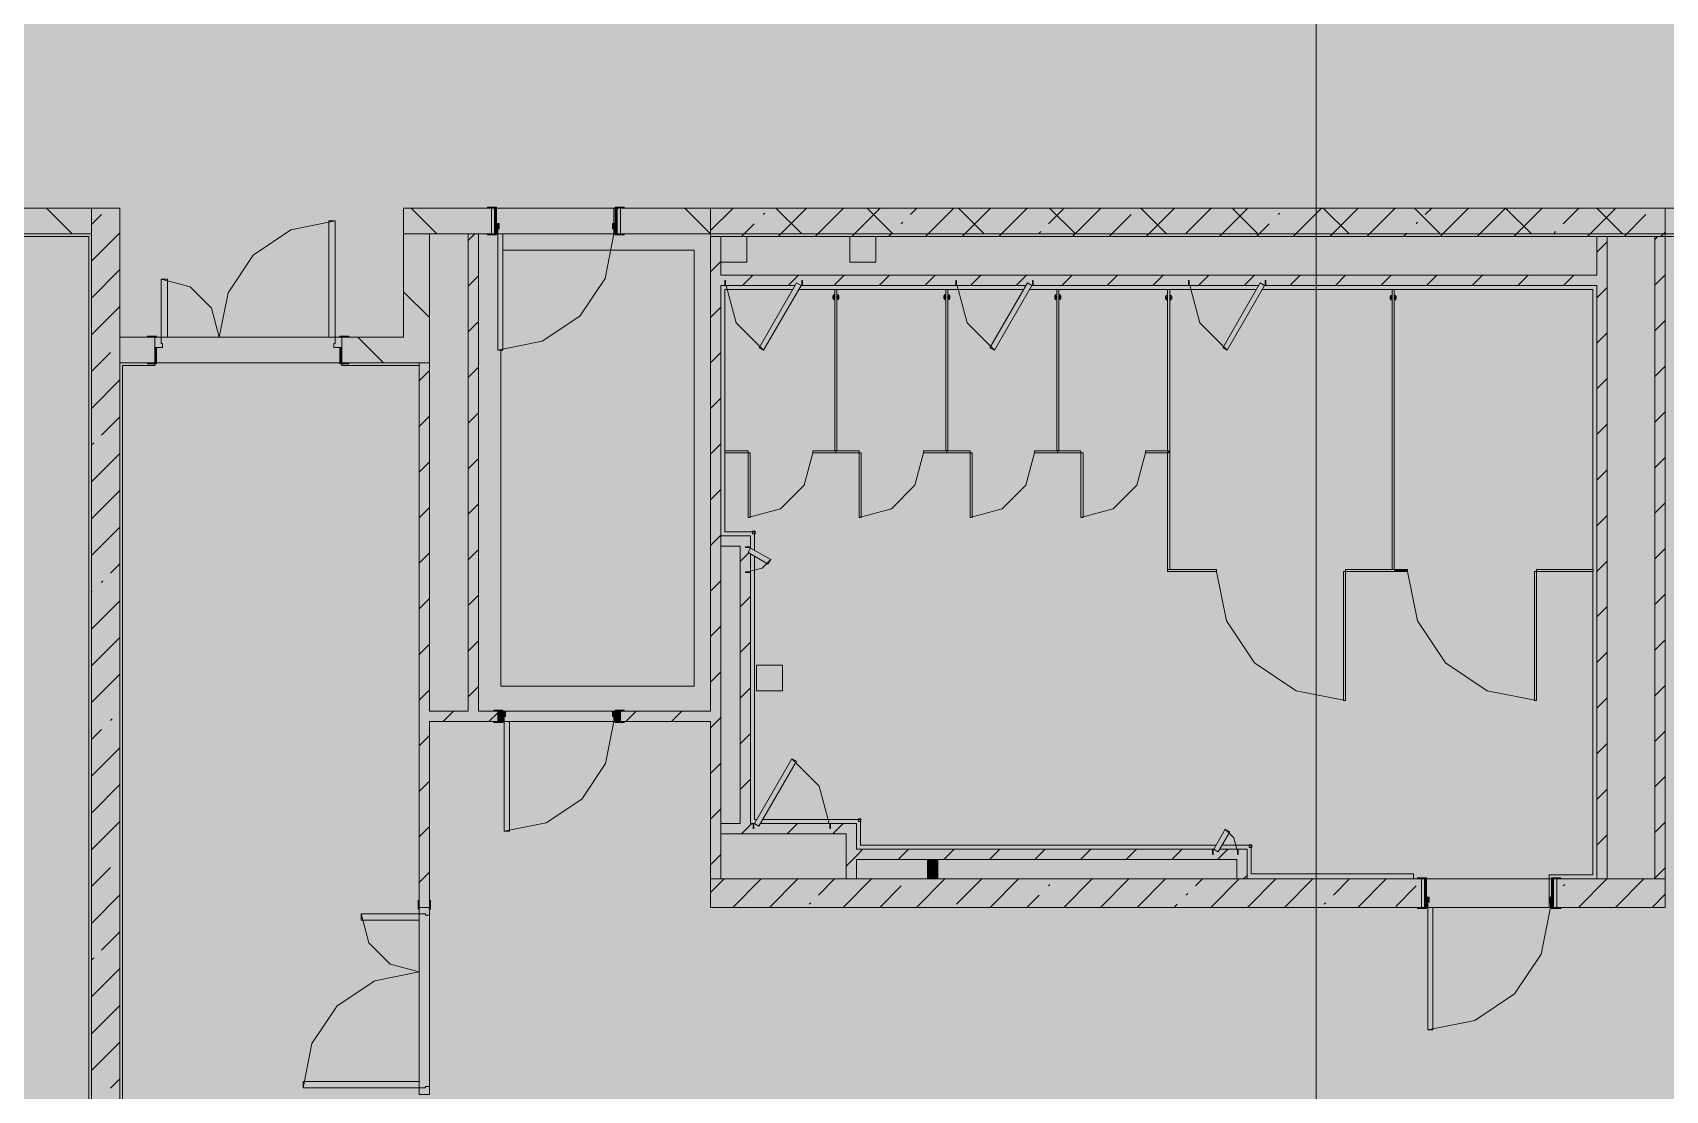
# Model space of a CAD drawing. Header units: millimetres. Extents: x -3817 to 677485, y -22715 to 103890.
# Drawn here: x 29774.9 to 29874.6, y 232.8 to 297.3 of the extents above; entities that cross this region are included whole.
import ezdxf

# ---------------------------------------------------------------- set-up
doc = ezdxf.new("R2010")
doc.units = ezdxf.units.MM
doc.layers.add('PDF _Геометрия', color=7, linetype='Continuous', true_color=0x1d1d1d)
doc.layers.add('PDF _Сплошная заливка', color=7, linetype='Continuous', true_color=0xffffff)

msp = doc.modelspace()

# ---------------------------------------------------------------- hatches: boundary and pattern name
at = {"layer": 'PDF _Сплошная заливка', "true_color": 0xd9d9d9, "transparency": 33554559}
for points in [[(29921.04, 201.109), (29921.04, 372.26), (29669.868, 372.325), (29669.868, 418.715), (29600.87, 418.715), (29600.87, 283.518), (29637.404, 283.518), (29637.404, 201.109), (29911.289, 201.109)], [(29778.502, 222.037), (29780.234, 222.037), (29780.234, 286.602), (29778.502, 286.602), (29778.502, 222.646)], [(29852.565, 284.87), (29874.561, 284.87), (29874.561, 286.602), (29816.296, 286.602), (29816.296, 284.87), (29837.884, 284.87)], [(29870.388, 245.659), (29871.018, 245.659), (29871.018, 284.87), (29870.388, 284.87), (29870.388, 249.06)], [(29833.345, 281.878), (29835.538, 281.878), (29835.629, 282.035), (29835.98, 281.878), (29849.781, 281.932), (29849.841, 282.035), (29850.192, 281.878), (29870.388, 281.878), (29870.388, 282.508), (29816.926, 282.508), (29816.926, 281.878), (29821.452, 281.878), (29821.543, 282.035), (29821.894, 281.878), (29831.256, 281.878)], [(29818.107, 265.973), (29818.737, 265.973), (29818.737, 266.603), (29816.926, 266.603), (29816.926, 265.973)], [(29818.107, 249.044), (29818.737, 249.06), (29818.737, 265.491), (29818.579, 265.582), (29818.737, 265.973), (29818.107, 265.973), (29818.107, 249.06)], [(29823.618, 248.414), (29824.563, 248.414), (29824.563, 249.044), (29819.337, 249.044), (29819.246, 248.887), (29818.894, 249.044), (29816.926, 249.044), (29816.926, 248.414), (29823.203, 248.414)], [(29824.563, 245.659), (29825.193, 245.659), (29825.193, 249.044), (29824.563, 249.044), (29824.563, 248.414)], [(29837.884, 246.84), (29848.421, 246.84), (29848.421, 247.469), (29847.367, 247.469), (29847.276, 247.312), (29847.003, 247.469), (29825.193, 247.469), (29825.193, 246.84)]]:
    msp.add_hatch(color=254, dxfattribs=at).paths.add_polyline_path(points)
h = msp.add_hatch(color=254, dxfattribs=at)
h.paths.add_polyline_path([(29764.479, 285.027), (29778.502, 285.027), (29778.502, 286.602), (29762.479, 286.602), (29762.479, 285.027)], flags=0)
h.paths.add_polyline_path([(29749.798, 285.027), (29751.062, 285.027), (29751.062, 286.602), (29735.039, 286.602), (29735.117, 285.027)], flags=0)
h.paths.add_polyline_path([(29662.6, 285.027), (29663.388, 285.027), (29663.388, 286.602), (29658.034, 286.602), (29658.034, 285.027), (29661.97, 285.027)], flags=0)
h.paths.add_polyline_path([(29671.262, 285.027), (29676.773, 285.027), (29676.773, 286.602), (29671.262, 286.602)], flags=0)
h = msp.add_hatch(color=254, dxfattribs=at)
h.paths.add_polyline_path([(29889.364, 285.027), (29889.364, 286.602), (29810.784, 286.602), (29810.784, 285.027), (29881.927, 285.027)], flags=0)
h.paths.add_polyline_path([(29797.556, 285.027), (29802.91, 285.027), (29802.91, 286.602), (29797.556, 286.602), (29797.556, 285.252)], flags=0)
at = {"layer": 'PDF _Сплошная заливка', "true_color": 0xcdcdcd, "transparency": 33554559}
for points in [[(29792.989, 278.728), (29793.383, 278.728), (29793.383, 285.815), (29792.989, 285.815), (29792.989, 284.279)], [(29860.074, 236.446), (29860.389, 236.446), (29860.389, 243.926), (29860.074, 243.926), (29860.074, 240.255)]]:
    msp.add_hatch(color=254, dxfattribs=at).paths.add_polyline_path(points)
at = {"layer": 'PDF _Сплошная заливка', "true_color": 0xd9d9d9, "transparency": 33554559}
h = msp.add_hatch(color=254, dxfattribs=at)
h.paths.add_polyline_path([(29799.131, 277.153), (29799.131, 278.728), (29793.777, 278.728), (29793.841, 277.153), (29798.501, 277.153)], flags=0)
h.paths.add_polyline_path([(29780.234, 277.153), (29782.36, 277.153), (29782.36, 278.728), (29780.234, 278.728), (29780.234, 278.098)], flags=0)
at = {"layer": 'PDF _Сплошная заливка', "true_color": 0xcdcdcd, "transparency": 33554559}
h = msp.add_hatch(color=254, dxfattribs=at)
h.paths.add_polyline_path([(29793.777, 278.098), (29793.777, 278.728), (29793.383, 278.728), (29793.304, 278.098)], flags=0)
h.paths.add_polyline_path([(29782.832, 278.098), (29782.754, 278.335), (29782.754, 278.728), (29782.36, 278.728), (29782.36, 278.098)], flags=0)
at = {"layer": 'PDF _Сплошная заливка', "true_color": 0xd9d9d9, "transparency": 33554559}
h = msp.add_hatch(color=254, dxfattribs=at)
h.paths.add_polyline_path([(29799.131, 203.928), (29799.131, 232.509), (29798.501, 232.509), (29798.501, 203.928)], flags=0)
h.paths.add_polyline_path([(29798.895, 243.926), (29799.131, 243.926), (29799.131, 277.153), (29798.501, 277.153), (29798.501, 243.926)], flags=0)
h = msp.add_hatch(color=254, dxfattribs=at)
h.paths.add_polyline_path([(29803.068, 255.264), (29803.304, 255.264), (29803.304, 255.894), (29799.131, 255.894), (29799.131, 255.264)], flags=0)
h.paths.add_polyline_path([(29810.784, 255.264), (29816.296, 255.264), (29816.296, 255.894), (29810.784, 255.894)], flags=0)
h = msp.add_hatch(color=254, dxfattribs=at)
h.paths.add_polyline_path([(29859.68, 243.926), (29859.68, 245.659), (29816.296, 245.659), (29816.296, 243.926), (29859.444, 243.926)], flags=0)
h.paths.add_polyline_path([(29874.561, 243.926), (29874.561, 245.659), (29867.947, 245.659), (29867.947, 243.926), (29868.184, 243.926)], flags=0)
at = {"layer": 'PDF _Сплошная заливка', "true_color": 0xcdcdcd, "transparency": 33554559}
h = msp.add_hatch(color=254, dxfattribs=at)
h.paths.add_polyline_path([(29798.501, 232.509), (29799.131, 232.509), (29799.131, 232.982), (29798.895, 232.903), (29798.501, 232.903)], flags=0)
h.paths.add_polyline_path([(29799.131, 243.454), (29799.131, 243.926), (29798.501, 243.926), (29798.501, 243.533), (29798.895, 243.533)], flags=0)

# ---------------------------------------------------------------- linework, layer by layer
at = {"layer": 'PDF _Геометрия', "color": 253, "lineweight": 9, "true_color": 0xaaaaaa}
msp.add_lwpolyline([(29853.263, 5.091), (29853.263, 2505.091), (29853.263, 4338.506)], dxfattribs=at)
at = {"layer": 'PDF _Геометрия', "color": 9, "lineweight": 9, "true_color": 0xb7b7b7}
for points in [[(29811.02, 286.602), (29889.199, 286.602), (29889.199, 288.177), (29889.199, 286.602)], [(29762.475, 286.602), (29780.234, 286.602), (29780.234, 278.728), (29781.927, 278.728)], [(29797.556, 278.728), (29797.556, 286.602), (29802.674, 286.602)], [(29810.39, 285.657), (29810.39, 286.602), (29803.225, 286.602), (29810.469, 286.602)], [(29762.479, 284.87), (29778.344, 284.87), (29778.344, 204.321), (29778.344, 284.87), (29762.479, 284.87), (29762.479, 285.372)], [(29793.383, 285.815), (29790.671, 285.275), (29788.372, 283.739), (29786.836, 281.44), (29786.297, 278.728), (29785.822, 280.5), (29784.525, 281.797), (29782.754, 282.271)], [(29803.304, 277.941), (29806.016, 278.48), (29808.315, 280.016), (29809.851, 282.315), (29810.39, 285.027), (29810.39, 285.342)], [(29903.301, 285.372), (29903.301, 284.87), (29874.561, 284.87), (29874.561, 243.926), (29868.184, 243.926)], [(29802.123, 285.027), (29802.123, 255.894)], [(29811.02, 255.894), (29816.296, 255.894), (29816.296, 285.027), (29811.02, 285.027)], [(29874.561, 284.87), (29889.364, 284.87)], [(29817.248, 281.878), (29817.86, 279.594), (29819.532, 277.923)], [(29831.335, 281.878), (29831.946, 279.594), (29833.618, 277.923)], [(29845.547, 281.878), (29846.159, 279.594), (29847.83, 277.923)], [(29782.36, 277.09), (29782.36, 276.996), (29780.391, 276.996), (29780.391, 204.479), (29785.746, 204.479), (29785.746, 204.321), (29785.746, 204.479), (29780.391, 204.479), (29780.391, 276.996), (29782.36, 276.996)], [(29798.501, 244.359), (29798.438, 244.359), (29798.438, 243.808), (29798.501, 243.808), (29798.501, 244.359), (29798.501, 276.996), (29798.344, 276.996), (29793.777, 276.996), (29793.777, 277.09)], [(29793.841, 276.996), (29798.501, 276.996)], [(29818.737, 264.437), (29819.445, 264.627), (29819.964, 265.146)], [(29867.633, 243.926), (29860.389, 243.926), (29867.475, 243.926), (29867.475, 245.903), (29870.144, 245.903), (29870.144, 264.422), (29870.144, 245.903), (29867.475, 245.903), (29867.475, 245.659)], [(29803.068, 255.264), (29799.131, 255.264), (29799.131, 244.359), (29799.131, 243.808), (29799.194, 243.808), (29799.194, 244.359), (29799.131, 244.359)], [(29810.39, 255.264), (29809.881, 252.703), (29808.43, 250.532), (29806.259, 249.081), (29803.698, 248.572)], [(29859.208, 243.926), (29859.444, 243.926), (29816.296, 243.926), (29816.296, 255.264), (29811.02, 255.264)], [(29823.54, 249.044), (29822.928, 251.328), (29821.256, 252.999)], [(29848.421, 247.469), (29848.231, 248.178), (29847.712, 248.697)], [(29798.501, 239.989), (29796.73, 240.464), (29795.433, 241.761), (29794.958, 243.533)], [(29867.554, 243.926), (29866.984, 241.064), (29865.363, 238.637), (29862.936, 237.016), (29860.074, 236.446)], [(29798.501, 239.989), (29795.789, 239.45), (29793.49, 237.914), (29791.954, 235.615), (29791.415, 232.903)]]:
    msp.add_lwpolyline(points, dxfattribs=at)
at = {"layer": 'PDF _Геометрия', "color": 8, "lineweight": 9, "true_color": 0x737373}
for points in [[(29889.364, 287.744), (29889.364, 286.602), (29821.894, 286.602), (29817.17, 286.602), (29811.02, 286.602)], [(29811.02, 285.027), (29817.17, 285.027), (29821.894, 285.027), (29889.364, 285.027), (29889.364, 284.87), (29891.096, 284.87), (29891.096, 287.744)], [(29777.319, 285.027), (29775.744, 286.602)], [(29778.502, 285.027), (29778.502, 286.602)], [(29778.502, 285.604), (29779.103, 286.205)], [(29803.068, 255.894), (29802.123, 255.894), (29802.123, 285.027), (29801.493, 285.027), (29797.556, 285.027), (29797.556, 286.602), (29802.674, 286.602)], [(29799.589, 285.027), (29798.014, 286.602)], [(29802.91, 285.027), (29802.91, 286.602)], [(29803.225, 286.602), (29810.469, 286.602)], [(29810.784, 286.602), (29810.784, 285.027)], [(29816.296, 284.87), (29816.296, 286.602), (29817.17, 286.602), (29821.894, 286.602), (29874.561, 286.602), (29874.561, 284.87), (29821.894, 284.87), (29817.17, 284.87), (29816.926, 284.87), (29816.296, 284.87), (29816.296, 255.894), (29811.02, 255.894)], [(29816.292, 285.027), (29814.717, 286.602)], [(29816.296, 285.233), (29817.664, 286.602)], [(29819.512, 286.205), (29819.606, 286.298)], [(29821.859, 285.027), (29820.284, 286.602)], [(29820.422, 284.87), (29822.154, 286.602)], [(29822.667, 284.87), (29824.399, 286.602)], [(29824.912, 284.87), (29826.644, 286.602)], [(29827.427, 285.027), (29825.852, 286.602)], [(29828.492, 286.205), (29828.889, 286.602)], [(29829.402, 284.87), (29831.134, 286.602)], [(29832.994, 285.027), (29831.42, 286.602)], [(29831.647, 284.87), (29833.379, 286.602)], [(29833.892, 284.87), (29835.624, 286.602)], [(29836.911, 285.644), (29837.869, 286.602)], [(29838.562, 285.027), (29836.987, 286.602)], [(29838.382, 284.87), (29840.114, 286.602)], [(29840.627, 284.87), (29841.962, 286.205)], [(29844.129, 285.027), (29842.555, 286.602)], [(29842.872, 284.87), (29844.604, 286.602)], [(29845.33, 285.082), (29846.849, 286.602)], [(29847.362, 284.87), (29849.094, 286.602)], [(29849.697, 285.027), (29848.122, 286.602)], [(29850.942, 286.205), (29851.035, 286.298)], [(29851.852, 284.87), (29853.584, 286.602)], [(29855.265, 285.027), (29853.69, 286.602)], [(29854.097, 284.87), (29855.829, 286.602)], [(29856.342, 284.87), (29858.074, 286.602)], [(29860.832, 285.027), (29859.257, 286.602)], [(29859.922, 286.205), (29860.319, 286.602)], [(29860.832, 284.87), (29862.564, 286.602)], [(29863.077, 284.87), (29864.809, 286.602)], [(29866.4, 285.027), (29864.825, 286.602)], [(29865.322, 284.87), (29867.054, 286.602)], [(29868.341, 285.644), (29869.299, 286.602)], [(29869.812, 284.87), (29871.544, 286.602)], [(29871.967, 285.027), (29870.393, 286.602)], [(29872.057, 284.87), (29873.392, 286.205)], [(29778.502, 283.359), (29780.234, 285.091)], [(29818.177, 284.87), (29818.951, 285.644)], [(29827.157, 284.87), (29827.37, 285.082)], [(29827.931, 285.644), (29828.024, 285.737)], [(29836.35, 285.082), (29836.443, 285.176)], [(29849.607, 284.87), (29850.381, 285.644)], [(29858.587, 284.87), (29858.8, 285.082)], [(29859.361, 285.644), (29859.454, 285.737)], [(29867.779, 285.082), (29867.873, 285.176)], [(29874.302, 284.87), (29874.561, 285.129)], [(29801.493, 285.027), (29801.493, 255.894), (29799.131, 255.894), (29799.131, 277.153), (29799.131, 278.728), (29799.131, 285.027), (29797.556, 285.027), (29797.556, 278.728), (29793.841, 278.728)], [(29801.493, 284.617), (29801.903, 285.027)], [(29802.123, 285.027), (29802.674, 285.027)], [(29810.469, 285.027), (29803.304, 285.027)], [(29850.192, 281.878), (29870.388, 281.878), (29870.388, 245.659), (29871.018, 245.659), (29871.018, 284.87), (29870.388, 284.87), (29870.388, 282.508), (29850.192, 282.508), (29845.468, 282.508), (29835.98, 282.508), (29831.256, 282.508), (29821.894, 282.508), (29817.17, 282.508), (29816.926, 282.508), (29816.926, 284.87), (29816.926, 283.295)], [(29818.5, 284.87), (29817.17, 284.87)], [(29826.374, 284.87), (29824.799, 284.87)], [(29870.388, 283.918), (29871.018, 284.548)], [(29873.932, 284.677), (29874.124, 284.87)], [(29803.489, 277.941), (29803.489, 257.42), (29815.3, 257.42), (29815.3, 284.033), (29803.619, 284.033)], [(29816.296, 282.717), (29816.926, 283.347)], [(29778.541, 281.154), (29780.234, 282.846)], [(29801.493, 281.834), (29802.123, 282.463)], [(29818.24, 281.878), (29818.87, 282.508)], [(29821.024, 281.878), (29821.654, 282.508)], [(29823.808, 281.878), (29824.437, 282.508)], [(29826.591, 281.878), (29827.221, 282.508)], [(29829.375, 281.878), (29830.005, 282.508)], [(29832.159, 281.878), (29832.789, 282.508)], [(29834.943, 281.878), (29835.573, 282.508)], [(29837.727, 281.878), (29838.356, 282.508)], [(29840.51, 281.878), (29841.14, 282.508)], [(29843.294, 281.878), (29843.924, 282.508)], [(29846.078, 281.878), (29846.708, 282.508)], [(29848.862, 281.878), (29849.492, 282.508)], [(29851.645, 281.878), (29852.275, 282.508)], [(29854.429, 281.878), (29855.059, 282.508)], [(29857.213, 281.878), (29857.843, 282.508)], [(29859.997, 281.878), (29860.627, 282.508)], [(29862.781, 281.878), (29863.41, 282.508)], [(29865.564, 281.878), (29866.194, 282.508)], [(29868.348, 281.878), (29868.978, 282.508)], [(29873.932, 281.893), (29874.561, 282.523)], [(29799.131, 279.917), (29797.556, 281.492)], [(29811.02, 255.264), (29816.296, 255.264), (29816.296, 245.659), (29816.926, 245.659), (29816.926, 281.878), (29817.17, 281.878), (29821.452, 281.878)], [(29821.894, 281.878), (29831.256, 281.878), (29835.538, 281.878)], [(29823.827, 281.32), (29823.757, 281.223), (29823.757, 281.104), (29823.827, 281.007)], [(29823.857, 281.248), (29823.823, 281.164), (29823.857, 281.08)], [(29824.025, 281.08), (29824.06, 281.164), (29824.025, 281.248)], [(29824.055, 281.007), (29824.125, 281.104), (29824.125, 281.223), (29824.055, 281.32)], [(29830.599, 281.32), (29830.528, 281.223), (29830.528, 281.104), (29830.599, 281.007)], [(29830.629, 281.248), (29830.594, 281.164), (29830.629, 281.08)], [(29830.796, 281.08), (29830.831, 281.164), (29830.796, 281.248)], [(29830.826, 281.007), (29830.897, 281.104), (29830.897, 281.223), (29830.826, 281.32)], [(29835.98, 281.878), (29845.468, 281.878), (29849.75, 281.878)], [(29837.37, 281.32), (29837.3, 281.223), (29837.3, 281.104), (29837.37, 281.007)], [(29837.4, 281.248), (29837.365, 281.164), (29837.4, 281.08)], [(29837.568, 281.08), (29837.603, 281.164), (29837.568, 281.248)], [(29837.598, 281.007), (29837.668, 281.104), (29837.668, 281.223), (29837.598, 281.32)], [(29844.141, 281.296), (29844.071, 281.199), (29844.071, 281.08), (29844.141, 280.983)], [(29844.171, 281.223), (29844.137, 281.139), (29844.171, 281.055)], [(29844.339, 281.055), (29844.374, 281.139), (29844.339, 281.223)], [(29844.369, 280.983), (29844.44, 281.08), (29844.44, 281.199), (29844.369, 281.296)], [(29857.846, 281.296), (29857.775, 281.199), (29857.775, 281.08), (29857.846, 280.983)], [(29857.876, 281.223), (29857.841, 281.139), (29857.876, 281.055)], [(29858.044, 281.055), (29858.078, 281.139), (29858.044, 281.223)], [(29858.074, 280.983), (29858.144, 281.08), (29858.144, 281.199), (29858.074, 281.296)], [(29870.388, 281.134), (29871.018, 281.764)], [(29778.502, 278.869), (29780.234, 280.601)], [(29816.296, 279.933), (29816.926, 280.563)], [(29801.493, 279.05), (29802.123, 279.68)], [(29873.932, 279.11), (29874.561, 279.74)], [(29780.225, 278.347), (29780.234, 278.356)], [(29781.927, 278.728), (29780.234, 278.728), (29780.234, 277.153), (29781.927, 277.153)], [(29782.36, 277.153), (29782.36, 278.728)], [(29783.147, 278.728), (29792.989, 278.728)], [(29793.777, 278.728), (29793.777, 277.153)], [(29796.327, 277.153), (29794.753, 278.728)], [(29870.388, 278.35), (29871.018, 278.98)], [(29778.502, 276.624), (29779.664, 277.786)], [(29793.659, 277.153), (29782.478, 277.153)], [(29793.841, 277.153), (29798.501, 277.153)], [(29799.131, 277.153), (29798.501, 277.153), (29798.501, 244.359)], [(29816.296, 277.15), (29816.926, 277.78)], [(29778.502, 274.379), (29780.234, 276.111)], [(29798.501, 276.058), (29799.131, 276.688)], [(29801.493, 276.266), (29802.123, 276.896)], [(29870.388, 275.567), (29871.018, 276.196)], [(29873.932, 276.326), (29874.561, 276.956)], [(29801.493, 273.482), (29802.123, 274.112)], [(29816.296, 274.366), (29816.926, 274.996)], [(29873.932, 273.542), (29874.561, 274.172)], [(29779.103, 272.735), (29780.234, 273.866)], [(29798.501, 273.274), (29799.131, 273.904)], [(29870.388, 272.783), (29871.018, 273.413)], [(29778.541, 272.174), (29778.635, 272.267)], [(29816.296, 271.582), (29816.926, 272.212)], [(29778.502, 269.889), (29780.234, 271.621)], [(29798.501, 270.49), (29799.131, 271.12)], [(29801.493, 270.698), (29802.123, 271.328)], [(29818.587, 267.721), (29818.587, 271.658), (29818.713, 271.658), (29818.713, 267.721), (29818.587, 267.721), (29820.555, 268.248), (29821.996, 269.689), (29822.524, 271.658)], [(29825.358, 267.721), (29825.358, 271.658), (29825.484, 271.658), (29825.484, 267.721), (29825.358, 267.721), (29827.327, 268.248), (29828.768, 269.689), (29829.295, 271.658)], [(29832.13, 267.721), (29832.13, 271.658), (29832.256, 271.658), (29832.256, 267.721), (29832.13, 267.721), (29834.098, 268.248), (29835.539, 269.689), (29836.067, 271.658)], [(29838.901, 267.721), (29838.901, 271.658), (29839.027, 271.658), (29839.027, 267.721), (29838.901, 267.721), (29840.87, 268.248), (29842.311, 269.689), (29842.838, 271.658)], [(29873.932, 270.758), (29874.561, 271.388)], [(29870.388, 269.999), (29871.018, 270.629)], [(29778.502, 267.644), (29780.225, 269.367)], [(29816.296, 268.798), (29816.926, 269.428)], [(29798.501, 267.706), (29799.131, 268.336)], [(29801.493, 267.915), (29802.123, 268.545)], [(29873.932, 267.975), (29874.561, 268.604)], [(29778.502, 265.399), (29780.234, 267.131)], [(29870.388, 267.215), (29871.018, 267.845)], [(29816.296, 266.015), (29816.926, 266.644)], [(29818.737, 265.855), (29818.737, 265.973), (29818.737, 266.603), (29816.926, 266.603), (29816.926, 265.973), (29818.107, 265.973), (29818.107, 249.044), (29816.926, 249.044), (29816.926, 248.414), (29818.894, 248.414), (29823.618, 248.414), (29824.563, 248.414), (29824.563, 245.659), (29825.193, 245.659), (29825.193, 246.84), (29848.421, 246.84), (29848.421, 245.659), (29849.05, 245.659), (29849.05, 247.469), (29848.421, 247.469), (29847.367, 247.469), (29848.421, 247.469)], [(29798.501, 264.923), (29799.131, 265.553)], [(29801.493, 265.131), (29802.123, 265.761)], [(29818.107, 264.359), (29818.107, 265.933)], [(29818.107, 265.042), (29818.622, 265.557)], [(29818.894, 249.044), (29818.737, 249.044), (29818.737, 265.491), (29818.737, 264.359)], [(29873.932, 265.191), (29874.561, 265.821)], [(29779.664, 264.316), (29780.234, 264.886)], [(29847.184, 264.422), (29847.784, 261.408), (29849.491, 258.854), (29852.045, 257.147), (29855.058, 256.548), (29854.932, 256.548), (29854.932, 264.422), (29855.058, 264.422), (29855.058, 256.548)], [(29858.838, 264.422), (29859.437, 261.408), (29861.144, 258.854), (29863.698, 257.147), (29866.711, 256.548), (29866.585, 256.548), (29866.585, 264.422), (29866.711, 264.422), (29866.711, 256.548)], [(29870.388, 264.431), (29871.018, 265.061)], [(29778.502, 263.154), (29778.541, 263.194)], [(29779.103, 263.755), (29779.196, 263.848)], [(29816.296, 263.231), (29816.926, 263.861)], [(29778.502, 260.909), (29780.234, 262.641)], [(29798.501, 262.139), (29799.131, 262.769)], [(29801.493, 262.347), (29802.123, 262.977)], [(29818.107, 262.258), (29818.737, 262.888)], [(29870.388, 261.648), (29871.018, 262.277)], [(29873.932, 262.407), (29874.561, 263.037)], [(29778.502, 258.664), (29780.234, 260.396)], [(29801.493, 259.563), (29802.123, 260.193)], [(29816.296, 260.447), (29816.926, 261.077)], [(29873.932, 259.623), (29874.561, 260.253)], [(29798.501, 259.355), (29799.131, 259.985)], [(29818.107, 259.474), (29818.737, 260.104)], [(29870.388, 258.864), (29871.018, 259.494)], [(29778.502, 256.419), (29780.234, 258.151)], [(29816.296, 257.663), (29816.926, 258.293)], [(29798.501, 256.571), (29799.131, 257.201)], [(29801.493, 256.779), (29802.123, 257.409)], [(29818.107, 256.69), (29818.737, 257.32)], [(29873.932, 256.839), (29874.561, 257.469)], [(29870.388, 256.08), (29871.018, 256.71)], [(29779.664, 255.336), (29779.757, 255.43)], [(29780.225, 255.898), (29780.234, 255.906)], [(29799.131, 244.359), (29799.131, 255.264), (29803.068, 255.264)], [(29799.978, 255.264), (29800.608, 255.894)], [(29802.762, 255.264), (29803.304, 255.807)], [(29803.304, 255.264), (29803.304, 255.894)], [(29803.619, 255.894), (29810.469, 255.894)], [(29810.469, 255.264), (29804.013, 255.264)], [(29810.784, 255.894), (29810.784, 255.264)], [(29811.113, 255.264), (29811.743, 255.894)], [(29813.897, 255.264), (29814.527, 255.894)], [(29816.296, 254.879), (29816.926, 255.509)], [(29778.502, 254.174), (29779.103, 254.775)], [(29798.501, 253.787), (29799.131, 254.417)], [(29818.107, 253.907), (29818.737, 254.536)], [(29873.932, 254.056), (29874.561, 254.686)], [(29778.502, 251.929), (29780.234, 253.662)], [(29870.388, 253.296), (29871.018, 253.926)], [(29816.296, 252.096), (29816.926, 252.725)], [(29778.541, 249.724), (29780.234, 251.417)], [(29798.501, 251.004), (29799.131, 251.634)], [(29818.107, 251.123), (29818.737, 251.753)], [(29873.932, 251.272), (29874.561, 251.902)], [(29870.388, 250.512), (29871.018, 251.142)], [(29778.502, 247.439), (29780.234, 249.172)], [(29816.296, 249.312), (29816.926, 249.942)], [(29798.501, 248.22), (29799.131, 248.85)], [(29818.182, 248.414), (29818.812, 249.044)], [(29847.003, 247.469), (29825.193, 247.469), (29825.193, 249.044), (29824.563, 249.044), (29823.618, 249.044), (29819.337, 249.044)], [(29820.966, 248.414), (29821.596, 249.044)], [(29823.75, 248.414), (29824.38, 249.044)], [(29870.388, 247.729), (29871.018, 248.359)], [(29873.932, 248.488), (29874.561, 249.118)], [(29824.563, 246.444), (29825.193, 247.074), (29825.589, 247.469)], [(29827.742, 246.84), (29828.372, 247.469)], [(29830.526, 246.84), (29831.156, 247.469)], [(29833.31, 246.84), (29833.94, 247.469)], [(29836.094, 246.84), (29836.724, 247.469)], [(29838.878, 246.84), (29839.508, 247.469)], [(29841.661, 246.84), (29842.291, 247.469)], [(29844.445, 246.84), (29845.075, 247.469)], [(29847.229, 246.84), (29847.859, 247.469)], [(29778.502, 245.194), (29779.664, 246.356)], [(29780.225, 246.918), (29780.234, 246.927)], [(29816.296, 246.528), (29816.926, 247.158)], [(29829.524, 245.837), (29830.154, 246.467)], [(29848.421, 246.84), (29846.925, 246.84)], [(29873.932, 245.704), (29874.561, 246.334)], [(29798.501, 245.436), (29799.131, 246.066)], [(29816.296, 244.824), (29817.131, 245.659)], [(29816.296, 245.659), (29816.296, 243.926), (29859.444, 243.926)], [(29859.444, 245.659), (29816.926, 245.659)], [(29817.644, 243.926), (29819.376, 245.659)], [(29819.889, 243.926), (29821.621, 245.659)], [(29822.88, 244.673), (29823.866, 245.659)], [(29824.378, 243.926), (29826.111, 245.659)], [(29826.623, 243.926), (29827.931, 245.234)], [(29828.868, 243.926), (29830.601, 245.659)], [(29831.298, 244.111), (29832.846, 245.659)], [(29833.358, 243.926), (29835.091, 245.659)], [(29836.911, 245.234), (29837.004, 245.327)], [(29837.848, 243.926), (29839.581, 245.659)], [(29840.093, 243.926), (29841.826, 245.659)], [(29842.338, 243.926), (29844.071, 245.659)], [(29845.891, 245.234), (29846.316, 245.659)], [(29846.828, 243.926), (29848.561, 245.659)], [(29848.832, 245.659), (29849.05, 245.877)], [(29849.073, 243.926), (29850.806, 245.659)], [(29851.318, 243.926), (29853.051, 245.659)], [(29854.31, 244.673), (29855.295, 245.659)], [(29855.808, 243.926), (29857.54, 245.659)], [(29858.114, 243.987), (29859.361, 245.234)], [(29859.68, 243.926), (29859.68, 245.659)], [(29859.995, 245.659), (29867.633, 245.659)], [(29867.947, 245.659), (29867.947, 243.926)], [(29868.184, 243.926), (29874.561, 243.926), (29874.561, 245.659), (29873.932, 245.659), (29871.018, 245.659)], [(29870.388, 245.659), (29868.184, 245.659)], [(29868.341, 245.234), (29868.434, 245.327)], [(29869.278, 243.926), (29871.01, 245.659)], [(29871.523, 243.926), (29873.255, 245.659)], [(29778.502, 242.949), (29780.234, 244.682)], [(29822.318, 244.111), (29822.412, 244.205)], [(29835.603, 243.926), (29836.35, 244.673)], [(29845.33, 244.673), (29845.423, 244.766)], [(29853.748, 244.111), (29853.842, 244.205)], [(29873.768, 243.926), (29874.561, 244.72)], [(29798.501, 243.926), (29799.131, 243.926)], [(29799.131, 243.808), (29799.131, 232.628)], [(29844.583, 243.926), (29844.768, 244.111)], [(29867.633, 243.926), (29860.389, 243.926)], [(29779.103, 241.305), (29780.234, 242.437)], [(29798.501, 233.297), (29798.501, 243.139)], [(29778.541, 240.744), (29778.635, 240.837)], [(29778.502, 238.459), (29780.234, 240.192)], [(29778.502, 236.214), (29780.225, 237.938)], [(29778.502, 233.969), (29780.234, 235.702)], [(29779.664, 232.886), (29780.234, 233.457)]]:
    msp.add_lwpolyline(points, dxfattribs=at)
for points in [[(29778.502, 285.027), (29778.502, 222.037), (29780.234, 222.037), (29780.234, 286.602), (29778.502, 286.602), (29762.479, 286.602), (29762.479, 285.027)], [(29874.561, 245.659), (29874.561, 284.87), (29873.932, 284.87), (29873.932, 245.659)], [(29823.843, 281.066), (29823.803, 281.164), (29823.843, 281.261), (29823.803, 281.164)], [(29823.878, 281.264), (29823.823, 281.174), (29823.861, 281.076), (29823.878, 281.063)], [(29823.878, 281.626), (29823.878, 271.784), (29824.004, 271.784), (29824.004, 281.626)], [(29824.004, 281.063), (29824.059, 281.153), (29824.021, 281.251), (29824.004, 281.264)], [(29824.039, 281.261), (29824.079, 281.164), (29824.039, 281.066), (29824.079, 281.164)], [(29830.615, 281.066), (29830.574, 281.164), (29830.615, 281.261), (29830.574, 281.164)], [(29830.65, 281.264), (29830.594, 281.174), (29830.632, 281.076), (29830.65, 281.063)], [(29830.65, 281.626), (29830.65, 271.784), (29830.776, 271.784), (29830.776, 281.626)], [(29830.776, 281.063), (29830.831, 281.153), (29830.793, 281.251), (29830.776, 281.264)], [(29830.81, 281.261), (29830.851, 281.164), (29830.81, 281.066), (29830.851, 281.164)], [(29837.386, 281.066), (29837.346, 281.164), (29837.386, 281.261), (29837.346, 281.164)], [(29837.421, 281.264), (29837.366, 281.174), (29837.404, 281.076), (29837.421, 281.063)], [(29837.421, 281.626), (29837.421, 271.784), (29837.547, 271.784), (29837.547, 281.626)], [(29837.547, 281.063), (29837.602, 281.153), (29837.564, 281.251), (29837.547, 281.264)], [(29837.582, 281.261), (29837.622, 281.164), (29837.582, 281.066), (29837.622, 281.164)], [(29844.158, 281.042), (29844.117, 281.139), (29844.158, 281.237), (29844.117, 281.139)], [(29844.192, 281.24), (29844.137, 281.15), (29844.175, 281.052), (29844.192, 281.039)], [(29844.192, 281.634), (29844.192, 264.548), (29844.318, 264.548), (29844.318, 281.634)], [(29844.318, 281.039), (29844.374, 281.129), (29844.336, 281.227), (29844.318, 281.24)], [(29844.353, 281.237), (29844.394, 281.139), (29844.353, 281.042), (29844.394, 281.139)], [(29857.862, 281.042), (29857.821, 281.139), (29857.862, 281.237), (29857.821, 281.139)], [(29857.897, 281.24), (29857.841, 281.15), (29857.879, 281.052), (29857.897, 281.039)], [(29857.897, 281.634), (29857.897, 264.548), (29858.023, 264.548), (29858.023, 281.634)], [(29858.023, 281.039), (29858.078, 281.129), (29858.04, 281.227), (29858.023, 281.24)], [(29858.057, 281.237), (29858.098, 281.139), (29858.057, 281.042), (29858.098, 281.139)], [(29817.17, 271.658), (29818.587, 271.658), (29818.587, 271.784), (29817.17, 271.784)], [(29822.524, 271.658), (29823.941, 271.658), (29823.941, 271.784), (29822.524, 271.784)], [(29823.941, 271.658), (29825.358, 271.658), (29825.358, 271.784), (29823.941, 271.784)], [(29829.295, 271.658), (29830.713, 271.658), (29830.713, 271.784), (29829.295, 271.784)], [(29830.713, 271.658), (29832.13, 271.658), (29832.13, 271.784), (29830.713, 271.784)], [(29836.067, 271.658), (29837.484, 271.658), (29837.484, 271.784), (29836.067, 271.784)], [(29837.484, 271.658), (29838.901, 271.658), (29838.901, 271.784), (29837.484, 271.784)], [(29842.838, 271.658), (29844.255, 271.658), (29844.255, 271.784), (29842.838, 271.784)], [(29818.859, 266.882), (29818.859, 266.729), (29819.016, 266.729), (29819.016, 266.882)], [(29844.192, 264.422), (29847.184, 264.422), (29847.184, 264.548), (29844.192, 264.548)], [(29855.058, 264.422), (29858.05, 264.422), (29858.05, 264.548), (29855.058, 264.548)], [(29858.05, 264.422), (29858.838, 264.422), (29858.838, 264.548), (29858.05, 264.548)], [(29866.711, 264.422), (29870.176, 264.422), (29870.176, 264.548), (29866.711, 264.548)], [(29825.315, 249.324), (29825.315, 249.17), (29825.473, 249.17), (29825.473, 249.324)], [(29849.173, 247.741), (29849.173, 247.588), (29849.33, 247.588), (29849.33, 247.741)], [(29830.154, 245.659), (29830.154, 246.84), (29829.524, 246.84), (29829.524, 245.659)]]:
    msp.add_lwpolyline(points, close=True, dxfattribs=at)
at = {"layer": 'PDF _Геометрия', "color": 9, "lineweight": 9, "true_color": 0xb7b7b7}
for points in [[(29803.225, 286.665), (29802.674, 286.665), (29802.674, 286.602), (29803.225, 286.602)], [(29803.107, 286.602), (29802.91, 286.602), (29802.91, 285.027), (29803.107, 285.027)], [(29803.225, 286.602), (29803.107, 286.602), (29803.107, 285.657), (29803.225, 285.657)], [(29810.469, 286.665), (29810.469, 286.602), (29811.02, 286.602), (29811.02, 286.665)], [(29810.469, 286.602), (29810.469, 285.657), (29810.587, 285.657), (29810.587, 286.602)], [(29810.587, 286.602), (29810.587, 285.027), (29810.784, 285.027), (29810.784, 286.602)], [(29793.383, 285.815), (29792.989, 285.815), (29792.989, 278.728), (29793.383, 278.728)], [(29803.304, 285.027), (29803.304, 285.342), (29803.383, 285.342), (29803.383, 285.657), (29803.107, 285.657), (29803.107, 285.027)], [(29810.39, 285.027), (29810.587, 285.027), (29810.587, 285.657), (29810.312, 285.657), (29810.312, 285.342), (29810.39, 285.342)], [(29803.225, 285.027), (29802.674, 285.027), (29802.674, 284.964), (29803.225, 284.964)], [(29803.225, 285.035), (29803.107, 285.035), (29803.107, 285.027), (29803.225, 285.027)], [(29803.304, 277.941), (29803.619, 277.941), (29803.619, 285.027), (29803.304, 285.027)], [(29810.469, 285.035), (29810.469, 285.027), (29810.587, 285.027), (29810.587, 285.035)], [(29810.469, 285.027), (29810.469, 284.964), (29811.02, 284.964), (29811.02, 285.027)], [(29818.5, 284.87), (29818.5, 283.295), (29816.926, 283.295), (29816.926, 284.87), (29816.926, 283.295), (29818.5, 283.295), (29818.5, 284.87), (29817.17, 284.87)], [(29826.374, 283.295), (29826.374, 284.87), (29824.799, 284.87), (29824.799, 283.295)], [(29826.374, 284.87), (29826.374, 283.295), (29824.799, 283.295), (29824.799, 284.87)], [(29782.754, 282.271), (29782.754, 278.728), (29783.147, 278.728), (29783.147, 282.271)], [(29817.209, 282.193), (29817.17, 282.193), (29817.17, 281.878), (29817.209, 281.878)], [(29821.855, 282.193), (29821.855, 281.878), (29821.894, 281.878), (29821.894, 282.193)], [(29831.295, 282.193), (29831.256, 282.193), (29831.256, 281.878), (29831.295, 281.878)], [(29835.941, 282.193), (29835.941, 281.878), (29835.98, 281.878), (29835.98, 282.193)], [(29845.507, 282.193), (29845.468, 282.193), (29845.468, 281.878), (29845.507, 281.878)], [(29850.153, 282.193), (29850.153, 281.878), (29850.192, 281.878), (29850.192, 282.193)], [(29818.981, 265.714), (29818.981, 266.847), (29817.17, 266.847), (29817.17, 281.634), (29821.311, 281.634), (29817.17, 281.634), (29817.17, 266.847), (29818.981, 266.847)], [(29819.532, 277.923), (29821.815, 281.878), (29821.543, 282.035), (29819.259, 278.08)], [(29821.674, 281.634), (29835.397, 281.634)], [(29833.618, 277.923), (29835.901, 281.878), (29835.629, 282.035), (29833.345, 278.08)], [(29835.76, 281.634), (29849.609, 281.634)], [(29847.83, 277.923), (29850.113, 281.878), (29849.841, 282.035), (29847.557, 278.08)], [(29870.144, 281.634), (29849.973, 281.634), (29870.144, 281.634), (29870.144, 264.548)], [(29782.478, 278.728), (29782.478, 278.791), (29781.927, 278.791), (29781.927, 278.728)], [(29782.754, 278.728), (29782.36, 278.728), (29782.36, 278.098), (29782.832, 278.098), (29782.832, 278.335), (29782.754, 278.335)], [(29782.478, 277.153), (29782.478, 278.098), (29782.36, 278.098), (29782.36, 277.153)], [(29783.147, 278.728), (29792.989, 278.728)], [(29793.383, 278.728), (29793.383, 278.335), (29793.304, 278.335), (29793.304, 278.098), (29793.777, 278.098), (29793.777, 278.728)], [(29793.659, 278.728), (29794.21, 278.728), (29794.21, 278.791), (29793.659, 278.791)], [(29793.659, 277.153), (29793.777, 277.153), (29793.777, 278.098), (29793.659, 278.098)], [(29782.478, 277.09), (29782.478, 277.153), (29781.927, 277.153), (29781.927, 277.09)], [(29793.659, 277.09), (29794.21, 277.09), (29794.21, 277.153), (29793.659, 277.153)], [(29818.422, 265.894), (29818.737, 265.894), (29818.737, 265.933), (29818.422, 265.933)], [(29819.964, 265.146), (29818.737, 265.855), (29818.579, 265.582), (29819.807, 264.873)], [(29819.114, 249.288), (29818.981, 249.288), (29818.981, 265.35), (29818.981, 249.288)], [(29818.422, 264.398), (29818.422, 264.359), (29818.737, 264.359), (29818.737, 264.398)], [(29819.102, 257.132), (29820.677, 257.132), (29820.677, 258.707), (29819.102, 258.707)], [(29819.102, 257.132), (29819.102, 258.707), (29820.677, 258.707), (29820.677, 257.132)], [(29803.619, 255.957), (29803.068, 255.957), (29803.068, 255.894), (29803.619, 255.894)], [(29803.619, 255.264), (29803.068, 255.264), (29803.068, 255.201), (29803.619, 255.201)], [(29803.501, 255.894), (29803.304, 255.894), (29803.304, 255.264), (29803.501, 255.264)], [(29803.698, 255.264), (29803.698, 255.579), (29803.777, 255.579), (29803.777, 255.894), (29803.501, 255.894), (29803.501, 255.264)], [(29803.619, 255.894), (29803.501, 255.894), (29803.501, 255.887), (29803.619, 255.887)], [(29803.619, 255.272), (29803.501, 255.272), (29803.501, 255.264), (29803.619, 255.264)], [(29803.698, 248.572), (29804.013, 248.572), (29804.013, 255.264), (29803.698, 255.264)], [(29810.469, 255.264), (29804.013, 255.264)], [(29810.39, 255.264), (29810.587, 255.264), (29810.587, 255.894), (29810.312, 255.894), (29810.312, 255.579), (29810.39, 255.579)], [(29810.469, 255.957), (29810.469, 255.894), (29811.02, 255.894), (29811.02, 255.957)], [(29810.469, 255.894), (29810.469, 255.887), (29810.587, 255.887), (29810.587, 255.894)], [(29810.469, 255.272), (29810.469, 255.264), (29810.587, 255.264), (29810.587, 255.272)], [(29810.469, 255.264), (29810.469, 255.201), (29811.02, 255.201), (29811.02, 255.264)], [(29810.587, 255.894), (29810.587, 255.264), (29810.784, 255.264), (29810.784, 255.894)], [(29821.256, 252.999), (29818.973, 249.044), (29819.246, 248.887), (29821.529, 252.842)], [(29847.144, 247.714), (29825.437, 247.714), (29825.437, 249.288), (29819.477, 249.288), (29825.437, 249.288), (29825.437, 247.714)], [(29818.933, 248.729), (29818.933, 249.044), (29818.894, 249.044), (29818.894, 248.729)], [(29823.579, 248.729), (29823.618, 248.729), (29823.618, 249.044), (29823.579, 249.044)], [(29847.712, 248.697), (29847.003, 247.469), (29847.276, 247.312), (29847.985, 248.539)], [(29846.964, 247.155), (29846.964, 247.469), (29846.925, 247.469), (29846.925, 247.155)], [(29859.208, 245.659), (29859.208, 245.981), (29849.295, 245.981), (29849.295, 247.714), (29847.508, 247.714), (29849.295, 247.714), (29849.295, 245.981), (29859.208, 245.981)], [(29848.46, 247.155), (29848.499, 247.155), (29848.499, 247.469), (29848.46, 247.469)], [(29859.995, 245.722), (29859.444, 245.722), (29859.444, 245.659), (29859.995, 245.659)], [(29859.877, 245.659), (29859.68, 245.659), (29859.68, 243.926), (29859.877, 243.926)], [(29859.995, 245.659), (29859.877, 245.659), (29859.877, 244.556), (29859.995, 244.556)], [(29867.633, 245.722), (29867.633, 245.659), (29868.184, 245.659), (29868.184, 245.722)], [(29867.633, 245.659), (29867.633, 244.556), (29867.751, 244.556), (29867.751, 245.659)], [(29867.751, 245.659), (29867.751, 243.926), (29867.947, 243.926), (29867.947, 245.659)], [(29860.074, 243.926), (29860.074, 244.241), (29860.152, 244.241), (29860.152, 244.556), (29859.877, 244.556), (29859.877, 243.926)], [(29867.554, 243.926), (29867.751, 243.926), (29867.751, 244.556), (29867.475, 244.556), (29867.475, 244.241), (29867.554, 244.241)], [(29798.501, 243.533), (29798.501, 243.139), (29794.958, 243.139), (29794.958, 243.533)], [(29798.501, 243.926), (29799.131, 243.926), (29799.131, 243.454), (29798.895, 243.454), (29798.895, 243.533), (29798.501, 243.533)], [(29799.123, 243.808), (29799.123, 243.926), (29799.131, 243.926), (29799.131, 243.808)], [(29859.995, 243.926), (29859.444, 243.926), (29859.444, 243.863), (29859.995, 243.863)], [(29859.995, 243.934), (29859.877, 243.934), (29859.877, 243.926), (29859.995, 243.926)], [(29860.074, 236.446), (29860.389, 236.446), (29860.389, 243.926), (29860.074, 243.926)], [(29867.633, 243.934), (29867.633, 243.926), (29867.751, 243.926), (29867.751, 243.934)], [(29867.633, 243.926), (29867.633, 243.863), (29868.184, 243.863), (29868.184, 243.926)], [(29791.415, 233.297), (29798.501, 233.297), (29798.501, 243.139), (29798.501, 233.297), (29798.501, 232.903), (29791.415, 232.903)], [(29798.895, 232.903), (29798.895, 232.982), (29799.131, 232.982), (29799.131, 232.509), (29798.501, 232.509), (29798.501, 232.903)]]:
    msp.add_lwpolyline(points, close=True, dxfattribs=at)
at = {"layer": 'PDF _Сплошная заливка', "color": 254, "lineweight": 60, "true_color": 0xcdcdcd, "transparency": 33554559}
for points in [[(29803.225, 286.602), (29803.225, 286.665), (29802.674, 286.602)], [(29803.107, 285.657), (29803.225, 285.657), (29803.107, 286.602), (29803.225, 286.602)], [(29811.02, 286.602), (29811.02, 286.665), (29810.469, 286.602)], [(29810.469, 285.657), (29810.587, 285.657), (29810.469, 286.602), (29810.587, 286.602)], [(29803.304, 285.027), (29803.383, 285.657), (29803.107, 285.027), (29803.107, 285.657)], [(29810.587, 285.027), (29810.587, 285.657), (29810.39, 285.027), (29810.312, 285.657)], [(29803.619, 277.941), (29803.619, 285.027), (29803.304, 277.941), (29803.304, 285.027)], [(29811.02, 284.964), (29811.02, 285.027), (29810.469, 284.964)], [(29783.147, 278.728), (29783.147, 282.271), (29782.754, 278.728), (29782.754, 282.271)], [(29819.532, 277.923), (29821.815, 281.878), (29819.259, 278.08), (29821.543, 282.035)], [(29833.618, 277.923), (29835.901, 281.878), (29833.345, 278.08), (29835.629, 282.035)], [(29847.83, 277.923), (29850.113, 281.878), (29847.557, 278.08), (29849.841, 282.035)], [(29782.478, 278.728), (29782.478, 278.791), (29781.927, 278.728)], [(29782.478, 277.153), (29782.478, 278.098), (29782.36, 277.153), (29782.36, 278.098)], [(29793.777, 277.153), (29793.777, 278.098), (29793.659, 277.153), (29793.659, 278.098)], [(29782.478, 277.09), (29782.478, 277.153), (29781.927, 277.09)], [(29794.21, 277.09), (29794.21, 277.153), (29793.841, 277.09)], [(29819.807, 264.873), (29819.964, 265.146), (29818.579, 265.582), (29818.737, 265.855)], [(29803.619, 255.894), (29803.619, 255.957), (29803.068, 255.894)], [(29803.698, 255.264), (29803.777, 255.894), (29803.501, 255.264), (29803.501, 255.894)], [(29804.013, 248.572), (29804.013, 255.264), (29803.698, 248.572), (29803.698, 255.264)], [(29810.587, 255.264), (29810.587, 255.894), (29810.39, 255.264), (29810.312, 255.894)], [(29811.02, 255.201), (29811.02, 255.264), (29810.469, 255.201)], [(29819.246, 248.887), (29821.529, 252.842), (29818.973, 249.044), (29821.256, 252.999)], [(29847.276, 247.312), (29847.985, 248.539), (29847.003, 247.469), (29847.712, 248.697)], [(29859.877, 244.556), (29859.995, 244.556), (29859.877, 245.659), (29859.995, 245.659)], [(29868.184, 245.659), (29868.184, 245.722), (29867.633, 245.659)], [(29867.633, 244.556), (29867.751, 244.556), (29867.633, 245.659), (29867.751, 245.659)], [(29860.074, 243.926), (29860.152, 244.556), (29859.877, 243.926), (29859.877, 244.556)], [(29867.751, 243.926), (29867.751, 244.556), (29867.554, 243.926), (29867.475, 244.556)], [(29794.958, 243.139), (29798.501, 243.139), (29794.958, 243.533), (29798.501, 243.533)], [(29868.184, 243.863), (29868.184, 243.926), (29867.633, 243.863)], [(29791.415, 232.903), (29798.501, 232.903), (29791.415, 233.297), (29798.501, 233.297)]]:
    msp.add_solid(points, dxfattribs=at)
at = {"layer": 'PDF _Сплошная заливка', "color": 254, "lineweight": 60, "true_color": 0xd7d7d7, "transparency": 33554559}
for points in [[(29802.91, 285.027), (29803.107, 285.027), (29802.91, 286.602), (29803.107, 286.602)], [(29810.587, 285.027), (29810.784, 285.027), (29810.587, 286.602), (29810.784, 286.602)], [(29803.304, 255.264), (29803.501, 255.264), (29803.304, 255.894), (29803.501, 255.894)], [(29810.587, 255.264), (29810.784, 255.264), (29810.587, 255.894), (29810.784, 255.894)], [(29859.68, 243.926), (29859.877, 243.926), (29859.68, 245.659), (29859.877, 245.659)], [(29867.751, 243.926), (29867.947, 243.926), (29867.751, 245.659), (29867.947, 245.659)]]:
    msp.add_solid(points, dxfattribs=at)
at = {"layer": 'PDF _Сплошная заливка', "color": 254, "lineweight": 60, "true_color": 0xd9d9d9, "transparency": 33554559}
for points in [[(29799.131, 278.728), (29799.131, 285.027), (29797.556, 278.728), (29797.556, 285.027)], [(29802.123, 255.894), (29802.123, 285.027), (29801.493, 255.894), (29801.493, 285.027)], [(29816.926, 245.659), (29816.926, 284.87), (29816.296, 245.659), (29816.296, 284.87)], [(29874.561, 245.659), (29874.561, 284.87), (29873.932, 245.659), (29873.932, 284.87)], [(29849.05, 245.659), (29849.05, 247.469), (29848.421, 245.659), (29848.421, 247.469)], [(29830.154, 245.659), (29830.154, 246.84), (29829.524, 245.659), (29829.524, 246.84)]]:
    msp.add_solid(points, dxfattribs=at)
at = {"layer": 'PDF _Сплошная заливка', "color": 9, "lineweight": 60, "true_color": 0xcdcbc5, "transparency": 33554559}
for points in [[(29824.004, 271.784), (29824.004, 281.626), (29823.878, 271.784), (29823.878, 281.626)], [(29830.776, 271.784), (29830.776, 281.626), (29830.65, 271.784), (29830.65, 281.626)], [(29837.547, 271.784), (29837.547, 281.626), (29837.421, 271.784), (29837.421, 281.626)], [(29844.318, 264.548), (29844.318, 281.634), (29844.192, 264.548), (29844.192, 281.634)], [(29858.023, 264.548), (29858.023, 281.634), (29857.897, 264.548), (29857.897, 281.634)], [(29817.17, 271.658), (29818.587, 271.658), (29817.17, 271.784), (29818.587, 271.784)], [(29822.524, 271.658), (29823.941, 271.658), (29822.524, 271.784), (29823.941, 271.784)], [(29825.358, 271.658), (29825.358, 271.784), (29823.941, 271.658), (29823.941, 271.784)], [(29830.713, 271.658), (29830.713, 271.784), (29829.295, 271.658), (29829.295, 271.784)], [(29832.13, 271.658), (29832.13, 271.784), (29830.713, 271.658), (29830.713, 271.784)], [(29837.484, 271.658), (29837.484, 271.784), (29836.067, 271.658), (29836.067, 271.784)], [(29838.901, 271.658), (29838.901, 271.784), (29837.484, 271.658), (29837.484, 271.784)], [(29844.255, 271.658), (29844.255, 271.784), (29842.838, 271.658), (29842.838, 271.784)], [(29847.184, 264.422), (29847.184, 264.548), (29844.192, 264.422), (29844.192, 264.548)], [(29858.05, 264.422), (29858.05, 264.548), (29855.058, 264.422), (29855.058, 264.548)], [(29858.838, 264.422), (29858.838, 264.548), (29858.05, 264.422), (29858.05, 264.548)], [(29870.176, 264.422), (29870.176, 264.548), (29866.711, 264.422), (29866.711, 264.548)]]:
    msp.add_solid(points, dxfattribs=at)

doc.saveas('drawing.dxf')
